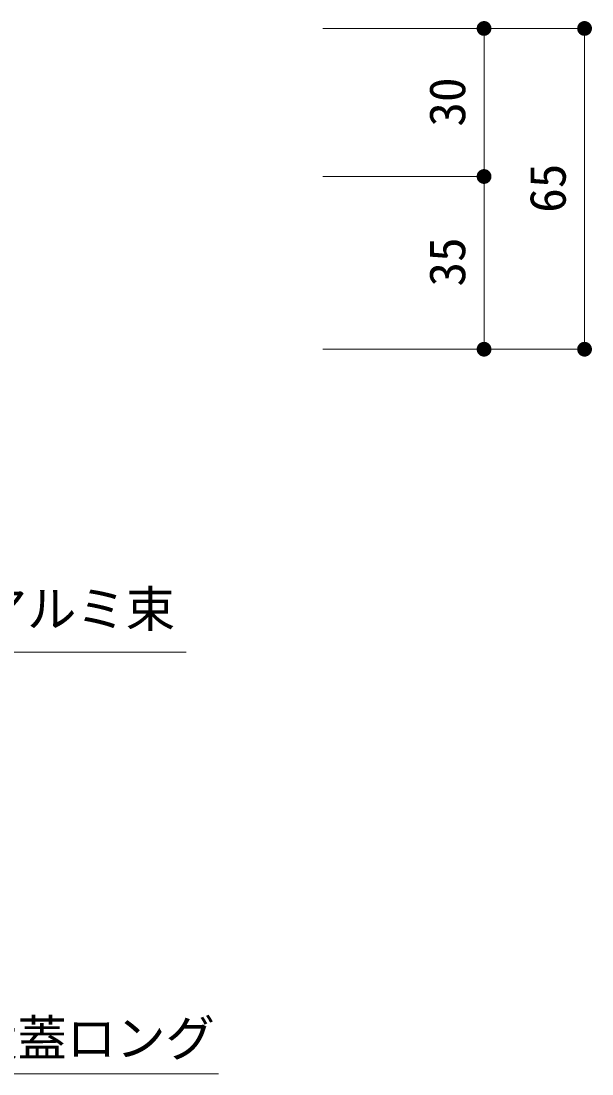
# Model space of a CAD drawing. Units: millimetres, scale not verified. Extents: x -4603 to 4686, y -14667 to 14758.
# Drawn here: x 4570.3 to 4686, y -7694.5 to -7481.1 of the extents above; entities that cross this region are included whole.
import ezdxf
from ezdxf.enums import TextEntityAlignment as Align

# ---------------------------------------------------------------- set-up
doc = ezdxf.new("R2010")
doc.units = ezdxf.units.MM
doc.header["$LTSCALE"] = 6.6
for name, color, linetype, lineweight in [('0-4_0', 7, 'Continuous', 9), ('0-5_A-B03-文字_書込_小', 7, 'Continuous', 9), ('1-0_0-A12-寸法_目地', 5, 'Continuous', 9)]:
    doc.layers.add(name, color=color, linetype=linetype, lineweight=lineweight)
doc.styles.add('ＭＳ ゴシック', font='')
doc.styles.get('ＭＳ ゴシック').set_extended_font_data('MS Gothic')

# ---------------------------------------------------------------- blocks, each defined once
blk = doc.blocks.new('_Dot')
at = {"layer": '0-4_0'}
blk.add_line((-25, 0), (-50, 0), dxfattribs=at)
for points in [[(0, 0), (-25, 0), (-24.8, 3.13)], [(0, 0), (-24.8, -3.13), (-25, 0)], [(0, 0), (-24.8, 3.13), (-24.21, 6.22)], [(0, 0), (-24.21, -6.22), (-24.8, -3.13)], [(0, 0), (-24.21, 6.22), (-23.24, 9.2)], [(0, 0), (-23.24, -9.2), (-24.21, -6.22)], [(0, 0), (-23.24, 9.2), (-21.91, 12.04)], [(0, 0), (-21.91, -12.04), (-23.24, -9.2)], [(0, 0), (-21.91, 12.04), (-20.23, 14.69)], [(0, 0), (-20.23, -14.69), (-21.91, -12.04)], [(0, 0), (-20.23, 14.69), (-18.22, 17.11)], [(0, 0), (-18.22, -17.11), (-20.23, -14.69)], [(0, 0), (-18.22, 17.11), (-15.94, 19.26)], [(0, 0), (-15.94, -19.26), (-18.22, -17.11)], [(0, 0), (-15.94, 19.26), (-13.4, 21.11)], [(0, 0), (-13.4, -21.11), (-15.94, -19.26)], [(0, 0), (-13.4, 21.11), (-10.64, 22.62)], [(0, 0), (-10.64, -22.62), (-13.4, -21.11)], [(0, 0), (-10.64, 22.62), (-7.73, 23.78)], [(0, 0), (-7.73, -23.78), (-10.64, -22.62)], [(0, 0), (-7.73, 23.78), (-4.68, 24.56)], [(0, 0), (-4.68, -24.56), (-7.73, -23.78)], [(0, 0), (-4.68, 24.56), (-1.57, 24.95)], [(0, 0), (-1.57, -24.95), (-4.68, -24.56)], [(0, 0), (-1.57, 24.95), (1.57, 24.95)], [(0, 0), (1.57, -24.95), (-1.57, -24.95)], [(0, 0), (1.57, 24.95), (4.68, 24.56)], [(0, 0), (4.68, 24.56), (7.73, 23.78)], [(0, 0), (7.73, 23.78), (10.64, 22.62)], [(0, 0), (10.64, 22.62), (13.4, 21.11)], [(0, 0), (13.4, 21.11), (15.94, 19.26)], [(0, 0), (15.94, 19.26), (18.22, 17.11)], [(0, 0), (18.22, 17.11), (20.23, 14.69)], [(0, 0), (20.23, 14.69), (21.91, 12.04)], [(0, 0), (21.91, 12.04), (23.24, 9.2)], [(0, 0), (23.24, 9.2), (24.21, 6.22)], [(0, 0), (24.21, 6.22), (24.8, 3.13)], [(0, 0), (24.8, 3.13), (25, 0)], [(0, 0), (4.68, -24.56), (1.57, -24.95)], [(0, 0), (7.73, -23.78), (4.68, -24.56)], [(0, 0), (10.64, -22.62), (7.73, -23.78)], [(0, 0), (13.4, -21.11), (10.64, -22.62)], [(0, 0), (15.94, -19.26), (13.4, -21.11)], [(0, 0), (18.22, -17.11), (15.94, -19.26)], [(0, 0), (20.23, -14.69), (18.22, -17.11)], [(0, 0), (21.91, -12.04), (20.23, -14.69)], [(0, 0), (23.24, -9.2), (21.91, -12.04)], [(0, 0), (24.21, -6.22), (23.24, -9.2)], [(0, 0), (24.8, -3.13), (24.21, -6.22)], [(0, 0), (25, 0), (24.8, -3.13)]]:
    blk.add_solid(points, dxfattribs=at)

msp = doc.modelspace()

# ---------------------------------------------------------------- linework, layer by layer
at = {"layer": '0-5_A-B03-文字_書込_小'}
for points in [[(4603.764, -7609.026), (4559.237, -7609.026), (4522.485, -7548.5)], [(4610.271, -7694.486), (4517.284, -7694.486), (4477.667, -7634.549)]]:
    msp.add_lwpolyline(points, dxfattribs=at)
at = {"layer": '1-0_0-A12-寸法_目地'}
for p, q in [((4631.436, -7482.626), (4664.094, -7482.626)), ((4631.436, -7482.627), (4684.457, -7482.627)), ((4664.094, -7485.626), (4664.094, -7509.627)), ((4684.457, -7485.627), (4684.457, -7544.627)), ((4631.436, -7512.627), (4664.094, -7512.627)), ((4631.436, -7512.627), (4664.094, -7512.627)), ((4664.094, -7515.627), (4664.094, -7544.627)), ((4631.436, -7547.627), (4684.457, -7547.627)), ((4631.436, -7547.627), (4664.094, -7547.627))]:
    msp.add_line(p, q, dxfattribs=at)

# ---------------------------------------------------------------- block references
at = {"layer": '1-0_0-A12-寸法_目地', "xscale": 0.06, "yscale": 0.06}
for p, rotation in [((4664.094, -7482.626), 90), ((4684.457, -7482.627), 90), ((4664.094, -7512.627), 270), ((4664.094, -7512.627), 90), ((4664.094, -7547.627), 270), ((4684.457, -7547.627), 270)]:
    msp.add_blockref('_Dot', p, dxfattribs=dict(at, rotation=rotation))

# ---------------------------------------------------------------- texts
at = {"layer": '0-5_A-B03-文字_書込_小', "style": 'ＭＳ ゴシック'}
for s, p in [('アルミ束', (4561.494, -7606.101)), ('アルミ根太蓋ロング', (4519.541, -7693.093))]:
    msp.add_text(s, height=7.331, dxfattribs=at).set_placement(p, align=Align.BOTTOM_LEFT)
at = {"layer": '1-0_0-A12-寸法_目地', "style": 'ＭＳ ゴシック'}
for s, p in [('30', (4662.483, -7502.521)), ('65', (4682.846, -7519.981)), ('35', (4662.483, -7534.925))]:
    msp.add_text(s, height=7.331, rotation=90, dxfattribs=at).set_placement(p, align=Align.BOTTOM_LEFT)

doc.saveas('drawing.dxf')
